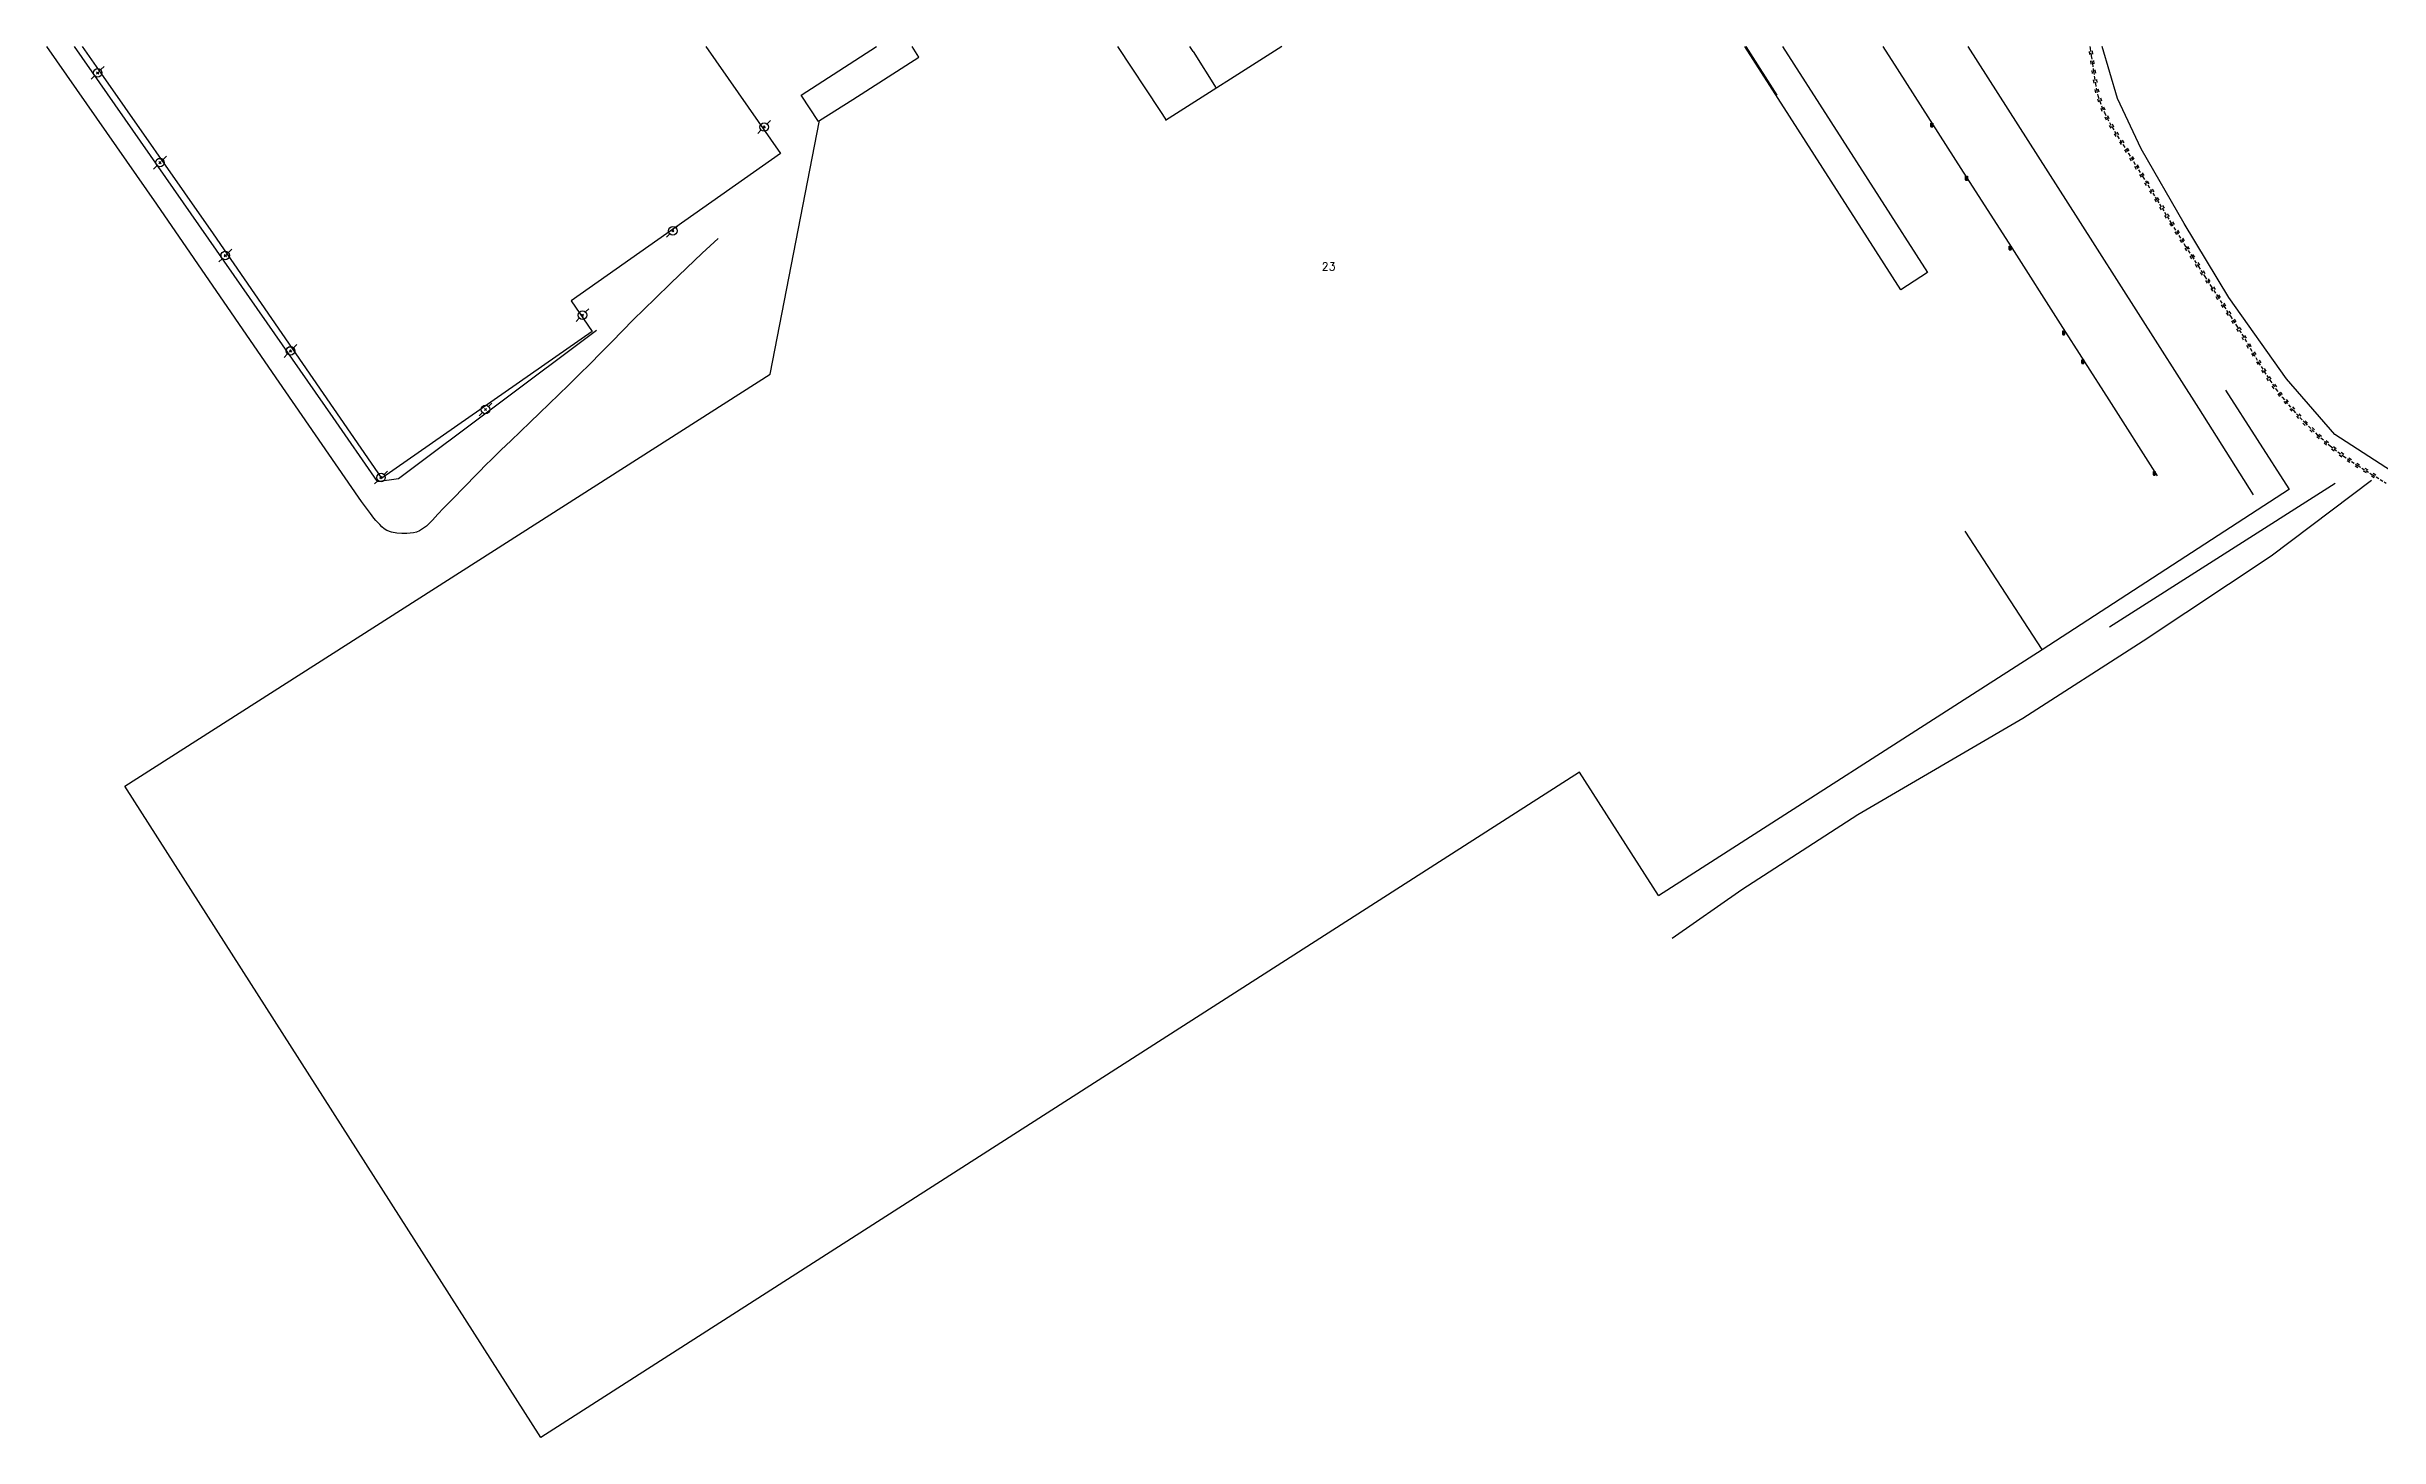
# Model space of a CAD drawing. Header units: millimetres. Extents: x 76000 to 76763, y 157000 to 158000.
# Drawn here: x 76048.7 to 76413.1, y 157782.7 to 158000 of the extents above; entities that cross this region are included whole.
import ezdxf
from ezdxf.enums import TextEntityAlignment as Align

# ---------------------------------------------------------------- set-up
doc = ezdxf.new("R2010")
doc.units = ezdxf.units.MM
doc.linetypes.add('DASHED', pattern=[0.75, 0.5, -0.25])
doc.layers.get('0').update_dxf_attribs({"linetype": 'CONTINUOUS'})
for name, color, linetype in [('W0004', 5, 'CONTINUOUS'), ('W0006', 2, 'CONTINUOUS'), ('W0017', 7, 'CONTINUOUS'), ('W0101', 7, 'CONTINUOUS'), ('W0104', 1, 'CONTINUOUS'), ('W0220', 5, 'DASHED'), ('W0300', 7, 'CONTINUOUS'), ('W0330', 7, 'CONTINUOUS'), ('W0401', 7, 'CONTINUOUS'), ('W0473', 7, 'CONTINUOUS'), ('W0515', 5, 'CONTINUOUS'), ('W0991', 7, 'CONTINUOUS')]:
    doc.layers.add(name, color=color, linetype=linetype)
doc.styles.get("Standard").update_dxf_attribs({"font": 'romans.shx', "width": 0.85})

# ---------------------------------------------------------------- blocks, each defined once
blk = doc.blocks.new('T401')
for p, q in [((-0.3, 0.3), (0, 0.3)), ((-0.3, -0.25), (-0.3, 0.3)), ((-0.3, 0.15), (0, 0.15)), ((-0.3, 0), (0, 0)), ((0, 0.3), (0, -0.25)), ((-0.3, -0.15), (0, -0.15)), ((-0.3, -0.25), (-0.3, -0.3)), ((-0.3, -0.3), (0, -0.3)), ((0, -0.3), (0, -0.25))]:
    blk.add_line(p, q)
blk = doc.blocks.new('T473')
for p, q in [((-0.166667, 0.166667), (0.166667, -0.166667)), ((-0.166667, -0.166667), (0.166667, 0.166667)), ((0.500001, 0.500001), (1.000002, 1.000002)), ((-1.000002, -1.000002), (-0.500001, -0.500001))]:
    blk.add_line(p, q)
blk.add_ellipse((0, 0), major_axis=(0.471405, 0.471405), ratio=1, start_param=5.4977871438, end_param=11.780972451)
blk = doc.blocks.new('t220o')
at = {"color": 0, "linetype": 'Continuous'}
for p, q in [((-0.25, 0.25), (0.25, 0.25)), ((-0.25, -0.25), (0.25, -0.25))]:
    blk.add_line(p, q, dxfattribs=at)

msp = doc.modelspace()

# ---------------------------------------------------------------- linework, layer by layer
at = {"layer": 'W0004'}
msp.add_lwpolyline([(76335.57, 158000), (76337.8, 157996.52), (76348.12, 157980.41), (76355.7, 157968.54), (76363.27, 157956.68), (76370.84, 157944.8), (76378.4, 157932.93)], dxfattribs=at)
at = {"layer": 'W0006'}
msp.add_lwpolyline([(76393.48, 157929.99), (76384.94, 157943.52), (76366.1, 157973.07), (76348.87, 158000)], dxfattribs=at)
at = {"layer": 'W0017'}
for points in [[(76097.43, 157929.62), (76084.02, 157949.09), (76065.93, 157975.38), (76048.73, 158000)], [(76053, 158000), (76093.44, 157942.04), (76100.36, 157932.07)], [(76153.62, 157970.04), (76151.13, 157967.72), (76148.66, 157965.39), (76146.21, 157963.03), (76143.76, 157960.67), (76142.06, 157958.98), (76140.36, 157957.29), (76138.67, 157955.58), (76136.99, 157953.88), (76135.31, 157952.17), (76133.62, 157950.46), (76131.93, 157948.76), (76130.23, 157947.08), (76128.74, 157945.62), (76127.24, 157944.18), (76125.74, 157942.74), (76124.24, 157941.31), (76122.73, 157939.87), (76121.23, 157938.43), (76119.74, 157936.98), (76118.25, 157935.53), (76117.3, 157934.58), (76116.36, 157933.62), (76115.42, 157932.66), (76114.49, 157931.69), (76113.55, 157930.73), (76112.61, 157929.77), (76111.66, 157928.81), (76110.71, 157927.87), (76109.84, 157926.95), (76108.99, 157925.99), (76108.05, 157925.08), (76106.98, 157924.36), (76106.5, 157924.16), (76106.01, 157924.03), (76105.5, 157923.97), (76105, 157923.94), (76104.21, 157923.94), (76103.41, 157924), (76102.62, 157924.15), (76101.86, 157924.42), (76101.46, 157924.67), (76101.1, 157924.97), (76100.78, 157925.31), (76100.47, 157925.64), (76100.16, 157925.98), (76099.86, 157926.34), (76099.58, 157926.7), (76099.3, 157927.07), (76098.83, 157927.69), (76098.36, 157928.31), (76097.91, 157928.95), (76097.46, 157929.59)], [(76103.67, 157932.54), (76134.62, 157955.7)], [(76399.05, 157930.89), (76389.13, 157946.32)], [(76100.36, 157932.07), (76103.67, 157932.51)], [(76360.43, 157905.79), (76399.08, 157930.89)]]:
    msp.add_lwpolyline(points, dxfattribs=at)
at = {"layer": 'W0101'}
for points in [[(76101.07, 157932.58), (76074.81, 157970.74), (76056.52, 157996.89), (76054.34, 158000)], [(76151.72, 158000), (76163.34, 157983.28), (76130.64, 157960.27), (76133.95, 157955.49), (76101.07, 157932.58)], [(76184.99, 157998.35), (76183.94, 158000)], [(76215.99, 158000), (76222.64, 157990.01)], [(76241.66, 158000), (76223.49, 157988.47)], [(76300.51, 157867.34), (76288.16, 157886.62), (76125.9, 157782.69), (76060.96, 157884.43), (76161.73, 157948.84), (76169.47, 157988.46), (76174.66, 157991.74), (76184.99, 157998.35)], [(76300.51, 157867.34), (76360.43, 157905.79), (76348.42, 157924.31), (76348.42, 157924.31), (76348.42, 157924.31), (76348.42, 157924.31)]]:
    msp.add_lwpolyline(points, dxfattribs=at)
at = {"layer": 'W0104'}
for points in [[(76169.3, 157988.32), (76166.6, 157992.4), (76178.34, 158000)], [(76227.81, 157999.26), (76227.32, 158000)], [(76227.81, 157999.26), (76231.44, 157993.51)], [(76314.14, 158000), (76318.98, 157992.44), (76318.98, 157992.44)], [(76222.64, 157990.01), (76223.59, 157988.53)]]:
    msp.add_lwpolyline(points, dxfattribs=at)
at = {"layer": 'W0220'}
msp.add_lwpolyline([(76367.92, 158000), (76367.95, 157999.75), (76368.12, 157998.55), (76368.29, 157997.34), (76368.48, 157996.14), (76368.62, 157995.19), (76368.76, 157994.25), (76368.93, 157993.31), (76369.16, 157992.38), (76369.45, 157991.46), (76369.79, 157990.57), (76370.17, 157989.69), (76370.59, 157988.83), (76371.36, 157987.41), (76372.22, 157986.03), (76373.1, 157984.68), (76373.96, 157983.31), (76376.18, 157979.67), (76378.39, 157976.03), (76380.62, 157972.4), (76382.87, 157968.78), (76383.86, 157967.21), (76384.85, 157965.65), (76385.85, 157964.1), (76386.85, 157962.54), (76387.85, 157960.99), (76388.85, 157959.43), (76389.85, 157957.88), (76390.85, 157956.32), (76391.73, 157954.92), (76392.58, 157953.51), (76393.42, 157952.08), (76394.26, 157950.67), (76395.13, 157949.26), (76396.02, 157947.86), (76396.97, 157946.5), (76397.97, 157945.18), (76399.69, 157943.15), (76401.51, 157941.2), (76403.43, 157939.36), (76405.45, 157937.61), (76407.54, 157936.01), (76409.73, 157934.55), (76411.97, 157933.17), (76414.2, 157931.78)], dxfattribs=at)
at = {"layer": 'W0300'}
msp.add_lwpolyline([(76370.98, 157909.33), (76406.23, 157931.77)], dxfattribs=at)
at = {"layer": 'W0330'}
for points in [[(76429.59, 157927.82), (76423.75, 157929.59), (76415.04, 157933.66), (76406.18, 157939.39), (76398.6, 157948.09), (76389.6, 157960.81), (76382.62, 157972.38), (76375.93, 157984.03), (76372.24, 157991.88), (76369.82, 158000)], [(76302.66, 157860.67), (76313.52, 157868.3), (76331.63, 157880.03), (76357.41, 157895.07), (76376.22, 157907.18), (76396.21, 157920.42), (76411.91, 157932.24)]]:
    msp.add_lwpolyline(points, dxfattribs=at)
at = {"layer": 'W0515'}
msp.add_lwpolyline([(76319.87, 158000), (76342.54, 157964.69), (76338.35, 157962.02), (76313.98, 158000)], dxfattribs=at)

# ---------------------------------------------------------------- block references
at = {"layer": 'W0220'}
for p, rotation in [((76368.05, 157999.04), 277.9148983405402), ((76368.26, 157997.55), 278.3079210136289), ((76368.49, 157996.07), 278.6284153288452), ((76368.71, 157994.59), 278.3650858976105), ((76368.98, 157993.11), 283.8101624010619), ((76369.39, 157991.67), 287.7295035797512), ((76369.92, 157990.27), 293.4864273437647), ((76370.55, 157988.91), 295.6675855372654), ((76371.27, 157987.59), 298.6265676228854), ((76372.04, 157986.31), 301.7568910012193), ((76372.86, 157985.05), 302.9616215250252), ((76373.66, 157983.78), 302.2328308875454), ((76374.45, 157982.5), 301.4019412806854), ((76375.23, 157981.22), 301.4019412806854), ((76376.01, 157979.94), 301.4019412806854), ((76376.79, 157978.66), 301.3586752238807), ((76377.57, 157977.38), 301.3586752238807), ((76378.35, 157976.1), 301.3586752238807), ((76379.14, 157974.82), 301.5138762082964), ((76379.92, 157973.54), 301.5138762082964), ((76380.71, 157972.27), 301.8675333822379), ((76381.5, 157970.99), 301.8675333822379), ((76382.29, 157969.72), 301.8675333822379), ((76383.08, 157968.44), 302.210157589019), ((76383.88, 157967.18), 302.4389158052795), ((76384.69, 157965.91), 302.4389158052795), ((76385.5, 157964.65), 302.6178724407775), ((76386.31, 157963.38), 302.7470267086333), ((76387.12, 157962.12), 302.8129925695853), ((76387.93, 157960.86), 302.8157682902085), ((76388.74, 157959.6), 302.8157682902085), ((76389.56, 157958.34), 302.7687370493412), ((76390.37, 157957.08), 302.6718990514532), ((76391.17, 157955.81), 302.006241355544), ((76391.96, 157954.54), 301.0225145987956), ((76392.73, 157953.25), 300.5942675229997), ((76393.49, 157951.96), 300.7217347429872), ((76394.26, 157950.67), 300.7217347429872), ((76395.04, 157949.39), 301.4751170263104), ((76395.85, 157948.13), 302.8522597023185), ((76396.7, 157946.89), 304.779357108828), ((76397.59, 157945.68), 307.2553766491554), ((76398.53, 157944.52), 310.1379624485442), ((76399.5, 157943.37), 310.1379624485442), ((76400.52, 157942.27), 313.1724542155752), ((76401.54, 157941.17), 316.1405552756756), ((76402.63, 157940.13), 316.1405552756756), ((76403.72, 157939.11), 319.0422423883113), ((76404.85, 157938.13), 319.0422423883113), ((76406.01, 157937.18), 322.6689908440676), ((76407.21, 157936.27), 322.6689908440676), ((76408.44, 157935.41), 326.3078813006597), ((76409.69, 157934.58), 326.3078813006597), ((76410.96, 157933.79), 328.1599830528803), ((76412.24, 157933), 328.2147757657642)]:
    msp.add_blockref('t220o', p, dxfattribs=dict(at, rotation=rotation))
at = {"layer": 'W0401'}
for p in [(76343.37, 157987.75), (76348.79, 157979.46), (76355.62, 157968.54), (76363.96, 157955.29), (76366.95, 157950.77), (76378.12, 157933.33)]:
    msp.add_blockref('T401', p, dxfattribs=at)
at = {"layer": 'W0473'}
for p in [(76056.7, 157995.92), (76160.8, 157987.44), (76066.43, 157981.88), (76146.54, 157971.22), (76076.63, 157967.35), (76132.42, 157958.05), (76086.81, 157952.45), (76117.27, 157943.29), (76100.96, 157932.67)]:
    msp.add_blockref('T473', p, dxfattribs=at)

# ---------------------------------------------------------------- texts
at = {"layer": 'W0991'}
msp.add_text('23', height=1.25, dxfattribs=at).set_placement((76248.99, 157965.65), align=Align.MIDDLE_CENTER)

doc.saveas('drawing.dxf')
